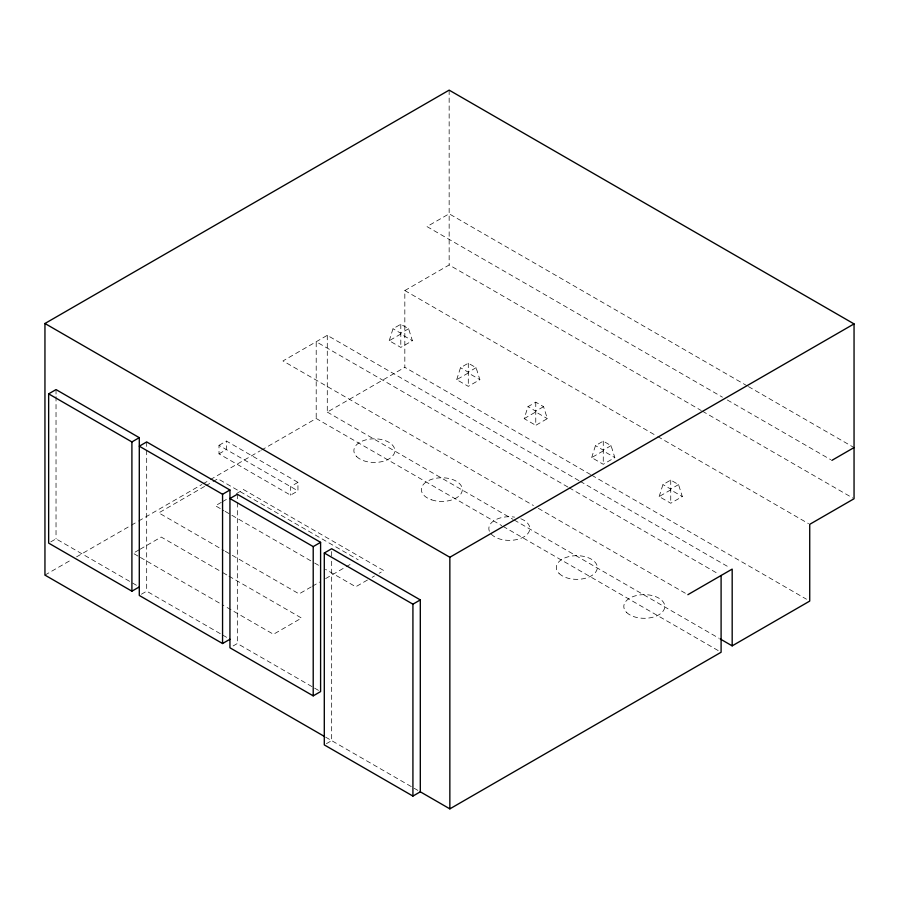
<?xml version="1.0" encoding="UTF-8"?>
<svg xmlns="http://www.w3.org/2000/svg" width="899" height="899" viewBox="0 0 899 899"><rect width="100%" height="100%" fill="white"/><g stroke="black" fill="none" stroke-linecap="round" stroke-linejoin="round"><path stroke-width="0.67" stroke-dasharray="4.5 3.37" d="M535.77 402.168L535.77 425.328L547.356 418.631L543.569 406.674L535.77 402.168L527.971 406.674L524.196 418.631L535.77 425.328M389.222 340.71L393.009 328.742L400.808 324.247L408.607 328.742L412.394 340.71L400.808 347.396L389.222 340.71L400.808 334.023L412.394 340.71M456.703 379.67L460.49 367.702L468.289 363.207L476.088 367.702L479.875 379.67L468.289 386.356L456.703 379.67L468.289 372.984L479.875 379.67M591.677 457.591L595.453 445.634L603.263 441.128L611.062 445.634L614.837 457.591L603.263 464.289L591.677 457.591L603.263 450.905L614.837 457.591M659.158 496.563L662.945 484.595L670.744 480.088L678.543 484.595L682.319 496.563L670.744 503.249L659.158 496.563L670.744 489.865L682.319 496.563M578.978 480.65L327.281 335.338L282.96 360.926L533.444 505.53M590.553 474.537L404.831 367.32L404.831 290.557L449.152 264.98L701.231 410.517M408.607 328.742L400.808 333.248L393.009 328.742M50.749 541.895L56.03 538.849L136.884 585.53M219.008 445.32L226.402 441.049L297.951 482.358L297.951 490.888L290.557 495.158L219.008 453.849L219.008 445.32L297.951 490.888M219.008 453.849L226.402 449.579L226.402 441.049M44.95 575.102L71.706 559.65M76.572 556.841L130.097 525.937M131.31 525.241L137.39 521.723M138.615 521.027L201.859 484.505M203.073 483.797L209.164 480.291M210.377 479.583L260.249 450.792M261.463 450.096L316.201 418.496L501.799 525.645M327.281 335.338L327.281 412.09L404.831 367.32M204.59 486.426L158.763 512.88L224.098 550.593M205.792 485.73L211.827 482.246M213.029 481.549L217.861 478.762L358.195 559.785M138.985 549.885L133.142 553.256L139.188 556.751M140.165 549.21L161.213 537.051L221.705 571.978M221.266 502.384L215.412 505.755L223.885 510.654M222.435 501.709L228.279 498.338M236.459 493.607L243.483 489.55L383.817 570.573L379.142 573.281M476.088 367.702L468.289 372.208L460.49 367.702M297.951 482.358L290.557 486.629L290.557 495.158M141.401 594.228L146.683 591.182L221.502 634.379M543.569 406.674L535.77 411.169L527.971 406.674M524.196 418.631L535.77 411.944L547.356 418.631M311.166 586.935L299.097 593.902L231.358 554.784M312.369 586.238L319.606 582.069M325.629 578.585L344.924 567.449M346.137 566.752L352.161 563.268M233.111 645.954L237.325 643.527L313.358 687.409M367.444 580.035L355.746 586.777L325.505 569.325M372.119 577.327L374.456 575.978M611.062 445.634L603.263 450.129L595.453 445.634M678.543 484.595L670.744 489.09L662.945 484.595M326.393 743.675L331.675 740.63L331.675 559.942M747.26 385.918L449.152 213.805L426.991 226.593L722.459 397.178M748.474 386.615L854.05 447.567M727.325 399.988L830.676 459.659M702.445 411.214L852.836 498.046M404.831 290.557L656.528 435.88M657.742 436.577L808.516 523.623M591.767 475.245L806.493 599.217M580.192 481.358L729.752 567.696M567.898 487.044L316.201 341.732L316.201 418.496M569.112 487.752L718.672 574.09M538.31 508.34L686.645 593.992M327.281 412.09L512.992 519.319M514.206 520.015L719.088 638.301M503.013 526.342L718.829 650.943M225.087 511.351L313.403 562.336M314.616 563.032L319.46 565.831M225.301 551.289L230.144 554.087M222.907 572.674L227.75 575.472M228.953 576.169L301.547 618.074L273.476 634.278L225.087 606.342M140.401 557.447L223.873 605.645M222.705 635.076L227.526 637.863M314.56 688.106L320.595 691.589M325.595 737.124L417.878 790.401M670.744 480.088L670.744 503.249M603.263 441.128L603.263 464.289M468.289 363.207L468.289 386.356M449.152 90.136L449.152 264.98M400.808 324.247L400.808 347.396M331.675 551.537L331.675 558.549M237.325 494.27L237.325 501.249M237.325 502.642L237.325 643.527M146.683 441.937L146.683 448.904M146.683 450.298L146.683 591.182M56.03 389.593L56.03 395.178M56.03 396.571L56.03 538.849M520.824 518.757A20.486 11.833 0 0 1 520.251 538.557A20.486 11.833 0 0 1 489.067 530.32A20.486 11.833 0 0 1 514.621 517.127M626.547 612.388A20.486 11.833 0 0 0 662.035 612.388A20.486 11.833 0 0 0 644.291 594.644A20.486 11.833 0 0 0 626.547 612.388M559.054 573.427A20.486 11.833 0 0 0 594.554 573.427A20.486 11.833 0 0 0 576.81 555.683A20.486 11.833 0 0 0 559.054 573.427M431.587 499.833A20.486 11.833 0 0 0 462.322 489.584A20.486 11.833 0 0 0 431.587 479.347A20.486 11.833 0 0 0 431.587 499.833M356.611 456.546A20.486 11.833 0 0 0 392.099 456.546A20.486 11.833 0 0 0 374.355 438.802A20.486 11.833 0 0 0 356.611 456.546"/><path stroke-width="1.35" d="M324.382 736.427L44.95 575.102L44.95 323.494L449.152 90.136L854.05 323.898L854.05 498.743L809.729 524.331L809.729 601.083L732.179 645.864L720.234 638.964M139.289 586.923L131.906 591.182L48.647 543.108L48.647 393.863L56.03 389.593L139.289 437.667L139.289 595.453L222.559 643.527L229.942 639.256M48.647 393.863L131.906 441.937L139.289 437.667M229.942 490.011L146.683 441.937L139.289 446.196L222.559 494.27L229.942 490.011L229.942 647.786L313.212 695.86L320.595 691.589L320.595 542.344L237.325 494.27L229.942 498.529L313.212 546.603L320.595 542.344M420.305 791.805L412.922 796.076L324.292 744.9L324.292 553.009L331.675 548.738L420.305 599.914L420.305 791.805L449.848 808.864L721.099 652.258L721.099 575.495M44.95 323.494L449.848 557.268L854.05 323.898M324.292 553.009L412.922 604.173L420.305 599.914M831.89 460.367L854.05 447.567M687.859 594.689L732.179 569.101L732.179 645.864M449.848 557.268L449.848 808.864M412.922 604.173L412.922 796.076M313.212 546.603L313.212 695.86M222.559 494.27L222.559 643.527M131.906 441.937L131.906 591.182"/></g></svg>
